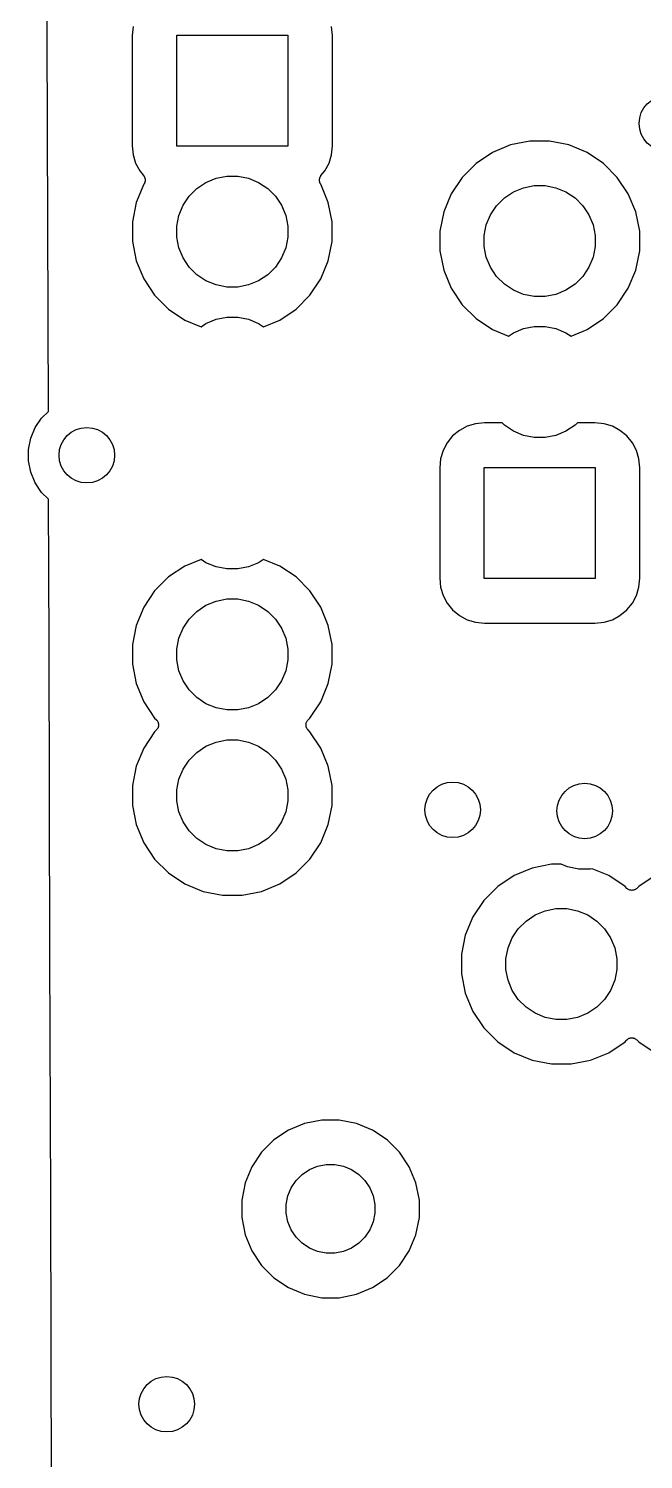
# Model space of a CAD drawing. Extents: x 3.33 to 7.3, y -2.56 to 0.24.
# Drawn here: x 3.331 to 3.767, y -1.517 to -0.502 of the extents above; entities that cross this region are included whole.
import ezdxf

# ---------------------------------------------------------------- set-up
doc = ezdxf.new("R2010")
doc.units = 0
doc.header["$MEASUREMENT"] = 0
doc.layers.add('BLACK', color=7, linetype='CONTINUOUS')

msp = doc.modelspace()

# ---------------------------------------------------------------- linework, layer by layer
at = {"layer": 'BLACK', "linetype": 'CONTINUOUS'}
for p, q in [((3.3443, -0.5063), (3.344, -0.4184)), ((3.3451, -0.7732), (3.3443, -0.5063)), ((3.4052, -0.5001), (3.4045, -0.5065)), ((3.4045, -0.5065), (3.4045, -0.5848)), ((3.4362, -0.585), (3.4362, -0.5063)), ((3.4362, -0.5063), (3.515, -0.5063)), ((3.515, -0.5063), (3.515, -0.585)), ((3.5466, -0.5065), (3.546, -0.5001)), ((3.5466, -0.5848), (3.5466, -0.5065)), ((3.4045, -0.5848), (3.4052, -0.5912)), ((3.515, -0.585), (3.4362, -0.585)), ((3.546, -0.5912), (3.5466, -0.5848)), ((3.673, -0.5842), (3.6601, -0.5896)), ((3.6867, -0.5815), (3.673, -0.5842)), ((3.7007, -0.5815), (3.6867, -0.5815)), ((3.7144, -0.5842), (3.7007, -0.5815)), ((3.7273, -0.5896), (3.7144, -0.5842)), ((3.4052, -0.5912), (3.407, -0.5972)), ((3.407, -0.5972), (3.4099, -0.6026)), ((3.5413, -0.6026), (3.5442, -0.5972)), ((3.5442, -0.5972), (3.546, -0.5912)), ((3.6485, -0.5973), (3.6387, -0.6072)), ((3.6601, -0.5896), (3.6485, -0.5973)), ((3.7389, -0.5973), (3.7273, -0.5896)), ((3.7487, -0.6072), (3.7389, -0.5973)), ((3.4099, -0.6026), (3.4126, -0.6059)), ((3.4126, -0.6059), (3.4127, -0.606)), ((3.4127, -0.606), (3.4128, -0.6062)), ((3.4128, -0.6062), (3.4129, -0.6064)), ((3.4129, -0.6064), (3.4131, -0.6066)), ((3.4131, -0.6066), (3.4132, -0.6068)), ((3.4132, -0.6068), (3.4133, -0.607)), ((3.4133, -0.607), (3.4134, -0.6072)), ((3.4134, -0.6072), (3.4135, -0.6075)), ((3.4135, -0.6075), (3.4136, -0.6077)), ((3.4136, -0.6077), (3.4136, -0.6079)), ((3.4136, -0.6079), (3.4137, -0.6082)), ((3.4137, -0.6082), (3.4137, -0.6084)), ((3.4137, -0.6084), (3.4137, -0.6087)), ((3.4137, -0.6087), (3.4137, -0.6089)), ((3.4137, -0.6089), (3.4138, -0.6091)), ((3.4569, -0.6108), (3.4641, -0.6078)), ((3.4641, -0.6078), (3.4717, -0.6063)), ((3.4717, -0.6063), (3.4795, -0.6063)), ((3.4795, -0.6063), (3.4871, -0.6078)), ((3.4871, -0.6078), (3.4942, -0.6108)), ((3.5374, -0.6086), (3.5375, -0.6084)), ((3.5374, -0.6088), (3.5374, -0.6086)), ((3.5374, -0.6091), (3.5374, -0.6088)), ((3.5375, -0.6081), (3.5376, -0.6079)), ((3.5375, -0.6084), (3.5375, -0.6081)), ((3.5376, -0.6077), (3.5377, -0.6074)), ((3.5376, -0.6079), (3.5376, -0.6077)), ((3.5377, -0.6074), (3.5378, -0.6072)), ((3.5378, -0.6072), (3.5379, -0.607)), ((3.5379, -0.607), (3.538, -0.6068)), ((3.538, -0.6068), (3.5381, -0.6065)), ((3.5381, -0.6065), (3.5383, -0.6063)), ((3.5383, -0.6063), (3.5384, -0.6061)), ((3.5384, -0.6061), (3.5385, -0.6059)), ((3.5385, -0.6059), (3.5413, -0.6026)), ((3.6387, -0.6072), (3.6309, -0.6188)), ((3.7565, -0.6188), (3.7487, -0.6072)), ((3.4128, -0.6121), (3.4074, -0.625)), ((3.4129, -0.6119), (3.4128, -0.6121)), ((3.413, -0.6117), (3.4129, -0.6119)), ((3.4132, -0.6115), (3.413, -0.6117)), ((3.4133, -0.6113), (3.4132, -0.6115)), ((3.4134, -0.611), (3.4133, -0.6113)), ((3.4135, -0.6108), (3.4134, -0.611)), ((3.4136, -0.6104), (3.4135, -0.6106)), ((3.4135, -0.6106), (3.4135, -0.6108)), ((3.4137, -0.6101), (3.4136, -0.6104)), ((3.4138, -0.6091), (3.4137, -0.6094)), ((3.4137, -0.6094), (3.4137, -0.6097)), ((3.4137, -0.6097), (3.4137, -0.6099)), ((3.4137, -0.6099), (3.4137, -0.6101)), ((3.445, -0.6206), (3.4505, -0.6151)), ((3.4505, -0.6151), (3.4569, -0.6108)), ((3.4942, -0.6108), (3.5007, -0.6151)), ((3.5007, -0.6151), (3.5062, -0.6206)), ((3.5374, -0.6093), (3.5374, -0.6091)), ((3.5374, -0.6096), (3.5374, -0.6093)), ((3.5375, -0.6098), (3.5374, -0.6096)), ((3.5375, -0.61), (3.5375, -0.6098)), ((3.5376, -0.6103), (3.5375, -0.61)), ((3.5376, -0.6106), (3.5376, -0.6103)), ((3.5377, -0.6108), (3.5376, -0.6106)), ((3.5378, -0.611), (3.5377, -0.6108)), ((3.5379, -0.6112), (3.5378, -0.611)), ((3.538, -0.6115), (3.5379, -0.6112)), ((3.5381, -0.6116), (3.538, -0.6115)), ((3.5382, -0.6118), (3.5381, -0.6116)), ((3.5383, -0.6119), (3.5382, -0.6118)), ((3.5384, -0.6121), (3.5383, -0.6119)), ((3.5437, -0.625), (3.5384, -0.6121)), ((3.6309, -0.6188), (3.6256, -0.6317)), ((3.6686, -0.6218), (3.6751, -0.6175)), ((3.6751, -0.6175), (3.6822, -0.6145)), ((3.6822, -0.6145), (3.6898, -0.613)), ((3.6898, -0.613), (3.6976, -0.613)), ((3.6976, -0.613), (3.7052, -0.6145)), ((3.7052, -0.6145), (3.7123, -0.6175)), ((3.7123, -0.6175), (3.7188, -0.6218)), ((3.7618, -0.6317), (3.7565, -0.6188)), ((3.4074, -0.625), (3.4047, -0.6387)), ((3.4377, -0.6342), (3.4407, -0.627)), ((3.4407, -0.627), (3.445, -0.6206)), ((3.5062, -0.6206), (3.5105, -0.627)), ((3.5105, -0.627), (3.5135, -0.6342)), ((3.5465, -0.6387), (3.5437, -0.625)), ((3.6588, -0.6337), (3.6631, -0.6273)), ((3.6631, -0.6273), (3.6686, -0.6218)), ((3.7188, -0.6218), (3.7243, -0.6273)), ((3.7243, -0.6273), (3.7286, -0.6337)), ((3.4047, -0.6387), (3.4047, -0.6526)), ((3.4362, -0.6418), (3.4377, -0.6342)), ((3.5135, -0.6342), (3.515, -0.6418)), ((3.5465, -0.6526), (3.5465, -0.6387)), ((3.6256, -0.6317), (3.6228, -0.6454)), ((3.6558, -0.6409), (3.6588, -0.6337)), ((3.7286, -0.6337), (3.7316, -0.6409)), ((3.7646, -0.6454), (3.7618, -0.6317)), ((3.4362, -0.6495), (3.4362, -0.6418)), ((3.4377, -0.6572), (3.4362, -0.6495)), ((3.515, -0.6495), (3.5135, -0.6572)), ((3.515, -0.6418), (3.515, -0.6495)), ((3.6228, -0.6454), (3.6228, -0.6593)), ((3.6543, -0.6485), (3.6558, -0.6409)), ((3.6543, -0.6562), (3.6543, -0.6485)), ((3.7316, -0.6409), (3.7331, -0.6485)), ((3.7331, -0.6485), (3.7331, -0.6562)), ((3.7646, -0.6593), (3.7646, -0.6454)), ((3.4047, -0.6526), (3.4074, -0.6663)), ((3.4407, -0.6643), (3.4377, -0.6572)), ((3.5135, -0.6572), (3.5105, -0.6643)), ((3.5437, -0.6663), (3.5465, -0.6526)), ((3.6228, -0.6593), (3.6256, -0.673)), ((3.6558, -0.6638), (3.6543, -0.6562)), ((3.7331, -0.6562), (3.7316, -0.6638)), ((3.7618, -0.673), (3.7646, -0.6593)), ((3.4074, -0.6663), (3.4128, -0.6792)), ((3.445, -0.6708), (3.4407, -0.6643)), ((3.5105, -0.6643), (3.5062, -0.6708)), ((3.5384, -0.6792), (3.5437, -0.6663)), ((3.6588, -0.671), (3.6558, -0.6638)), ((3.7316, -0.6638), (3.7286, -0.671)), ((3.4128, -0.6792), (3.4205, -0.6908)), ((3.4505, -0.6763), (3.445, -0.6708)), ((3.4569, -0.6806), (3.4505, -0.6763)), ((3.5007, -0.6763), (3.4942, -0.6806)), ((3.5062, -0.6708), (3.5007, -0.6763)), ((3.5306, -0.6908), (3.5384, -0.6792)), ((3.6256, -0.673), (3.6309, -0.6859)), ((3.6631, -0.6775), (3.6588, -0.671)), ((3.6686, -0.6829), (3.6631, -0.6775)), ((3.7243, -0.6775), (3.7188, -0.6829)), ((3.7286, -0.671), (3.7243, -0.6775)), ((3.7565, -0.6859), (3.7618, -0.673)), ((3.4641, -0.6835), (3.4569, -0.6806)), ((3.4717, -0.685), (3.4641, -0.6835)), ((3.4795, -0.685), (3.4717, -0.685)), ((3.4871, -0.6835), (3.4795, -0.685)), ((3.4942, -0.6806), (3.4871, -0.6835)), ((3.6309, -0.6859), (3.6387, -0.6975)), ((3.6751, -0.6873), (3.6686, -0.6829)), ((3.6822, -0.6902), (3.6751, -0.6873)), ((3.6898, -0.6917), (3.6822, -0.6902)), ((3.7052, -0.6902), (3.6976, -0.6917)), ((3.7123, -0.6873), (3.7052, -0.6902)), ((3.7188, -0.6829), (3.7123, -0.6873)), ((3.7487, -0.6975), (3.7565, -0.6859)), ((3.4205, -0.6908), (3.4304, -0.7007)), ((3.5208, -0.7007), (3.5306, -0.6908)), ((3.6387, -0.6975), (3.6485, -0.7074)), ((3.6976, -0.6917), (3.6898, -0.6917)), ((3.7389, -0.7074), (3.7487, -0.6975)), ((3.4304, -0.7007), (3.442, -0.7085)), ((3.442, -0.7085), (3.4534, -0.7132)), ((3.4569, -0.7108), (3.4641, -0.7078)), ((3.4641, -0.7078), (3.4717, -0.7063)), ((3.4717, -0.7063), (3.4795, -0.7063)), ((3.4795, -0.7063), (3.4871, -0.7078)), ((3.4871, -0.7078), (3.4942, -0.7108)), ((3.4978, -0.7132), (3.5092, -0.7085)), ((3.5092, -0.7085), (3.5208, -0.7007)), ((3.6485, -0.7074), (3.6601, -0.7152)), ((3.7273, -0.7152), (3.7389, -0.7074)), ((3.4534, -0.7132), (3.4569, -0.7108)), ((3.4942, -0.7108), (3.4978, -0.7132)), ((3.6601, -0.7152), (3.6715, -0.7199)), ((3.6715, -0.7199), (3.6751, -0.7175)), ((3.6751, -0.7175), (3.6822, -0.7145)), ((3.6822, -0.7145), (3.6898, -0.713)), ((3.6898, -0.713), (3.6976, -0.713)), ((3.6976, -0.713), (3.7052, -0.7145)), ((3.7052, -0.7145), (3.7123, -0.7175)), ((3.7123, -0.7175), (3.7159, -0.7199)), ((3.7159, -0.7199), (3.7273, -0.7152)), ((3.3358, -0.7847), (3.3403, -0.778)), ((3.3403, -0.778), (3.3451, -0.7732)), ((3.6546, -0.7813), (3.6482, -0.782)), ((3.667, -0.7813), (3.6546, -0.7813)), ((3.6686, -0.7829), (3.667, -0.7813)), ((3.7204, -0.7813), (3.7188, -0.7829)), ((3.7328, -0.7813), (3.7204, -0.7813)), ((3.7393, -0.782), (3.7328, -0.7813)), ((3.3327, -0.7923), (3.3358, -0.7847)), ((3.6319, -0.7906), (3.628, -0.7954)), ((3.6368, -0.7867), (3.6319, -0.7906)), ((3.6422, -0.7838), (3.6368, -0.7867)), ((3.6482, -0.782), (3.6422, -0.7838)), ((3.6751, -0.7873), (3.6686, -0.7829)), ((3.6822, -0.7902), (3.6751, -0.7873)), ((3.6898, -0.7917), (3.6822, -0.7902)), ((3.6976, -0.7917), (3.6898, -0.7917)), ((3.7052, -0.7902), (3.6976, -0.7917)), ((3.7123, -0.7873), (3.7052, -0.7902)), ((3.7188, -0.7829), (3.7123, -0.7873)), ((3.7452, -0.7838), (3.7393, -0.782)), ((3.7506, -0.7867), (3.7452, -0.7838)), ((3.7555, -0.7906), (3.7506, -0.7867)), ((3.7594, -0.7954), (3.7555, -0.7906)), ((3.3311, -0.8003), (3.3327, -0.7923)), ((3.3311, -0.8084), (3.3311, -0.8003)), ((3.6251, -0.8009), (3.6233, -0.8068)), ((3.628, -0.7954), (3.6251, -0.8009)), ((3.7623, -0.8009), (3.7594, -0.7954)), ((3.7641, -0.8068), (3.7623, -0.8009)), ((3.3327, -0.8164), (3.3311, -0.8084)), ((3.6233, -0.8068), (3.6227, -0.8132)), ((3.7647, -0.8132), (3.7641, -0.8068)), ((3.3358, -0.8239), (3.3327, -0.8164)), ((3.6227, -0.8132), (3.6227, -0.8915)), ((3.6543, -0.8917), (3.6543, -0.813)), ((3.6543, -0.813), (3.7331, -0.813)), ((3.7331, -0.813), (3.7331, -0.8917)), ((3.7647, -0.8915), (3.7647, -0.8132)), ((3.3403, -0.8307), (3.3358, -0.8239)), ((3.3453, -0.8356), (3.3403, -0.8307)), ((3.3456, -0.9382), (3.3453, -0.8356)), ((3.442, -0.8829), (3.4304, -0.8906)), ((3.4534, -0.8782), (3.442, -0.8829)), ((3.4569, -0.8806), (3.4534, -0.8782)), ((3.4641, -0.8835), (3.4569, -0.8806)), ((3.4942, -0.8806), (3.4871, -0.8835)), ((3.4978, -0.8782), (3.4942, -0.8806)), ((3.5092, -0.8829), (3.4978, -0.8782)), ((3.5208, -0.8906), (3.5092, -0.8829)), ((3.4304, -0.8906), (3.4205, -0.9005)), ((3.4717, -0.885), (3.4641, -0.8835)), ((3.4795, -0.885), (3.4717, -0.885)), ((3.4871, -0.8835), (3.4795, -0.885)), ((3.5306, -0.9005), (3.5208, -0.8906)), ((3.6227, -0.8915), (3.6233, -0.8979)), ((3.7331, -0.8917), (3.6543, -0.8917)), ((3.7641, -0.8979), (3.7647, -0.8915)), ((3.4205, -0.9005), (3.4128, -0.9121)), ((3.5384, -0.9121), (3.5306, -0.9005)), ((3.6233, -0.8979), (3.6251, -0.9038)), ((3.7623, -0.9038), (3.7641, -0.8979)), ((3.4128, -0.9121), (3.4074, -0.925)), ((3.4505, -0.9151), (3.4569, -0.9108)), ((3.4569, -0.9108), (3.4641, -0.9078)), ((3.4641, -0.9078), (3.4717, -0.9063)), ((3.4717, -0.9063), (3.4795, -0.9063)), ((3.4795, -0.9063), (3.4871, -0.9078)), ((3.4871, -0.9078), (3.4942, -0.9108)), ((3.4942, -0.9108), (3.5007, -0.9151)), ((3.5437, -0.925), (3.5384, -0.9121)), ((3.6251, -0.9038), (3.628, -0.9093)), ((3.628, -0.9093), (3.6319, -0.9141)), ((3.7555, -0.9141), (3.7594, -0.9093)), ((3.7594, -0.9093), (3.7623, -0.9038)), ((3.4407, -0.927), (3.445, -0.9206)), ((3.445, -0.9206), (3.4505, -0.9151)), ((3.5007, -0.9151), (3.5062, -0.9206)), ((3.5062, -0.9206), (3.5105, -0.927)), ((3.6319, -0.9141), (3.6368, -0.918)), ((3.6368, -0.918), (3.6422, -0.921)), ((3.6422, -0.921), (3.6482, -0.9228)), ((3.6482, -0.9228), (3.6546, -0.9234)), ((3.6546, -0.9234), (3.7328, -0.9234)), ((3.7328, -0.9234), (3.7393, -0.9228)), ((3.7393, -0.9228), (3.7452, -0.921)), ((3.7452, -0.921), (3.7506, -0.918)), ((3.7506, -0.918), (3.7555, -0.9141)), ((3.4074, -0.925), (3.4047, -0.9387)), ((3.4377, -0.9342), (3.4407, -0.927)), ((3.5105, -0.927), (3.5135, -0.9342)), ((3.5465, -0.9387), (3.5437, -0.925)), ((3.3462, -1.1579), (3.3456, -0.9382)), ((3.4047, -0.9387), (3.4047, -0.9526)), ((3.4362, -0.9418), (3.4377, -0.9342)), ((3.4362, -0.9495), (3.4362, -0.9418)), ((3.5135, -0.9342), (3.515, -0.9418)), ((3.515, -0.9418), (3.515, -0.9495)), ((3.5465, -0.9526), (3.5465, -0.9387)), ((3.4047, -0.9526), (3.4074, -0.9663)), ((3.4377, -0.9572), (3.4362, -0.9495)), ((3.515, -0.9495), (3.5135, -0.9572)), ((3.5437, -0.9663), (3.5465, -0.9526)), ((3.4407, -0.9643), (3.4377, -0.9572)), ((3.445, -0.9708), (3.4407, -0.9643)), ((3.5105, -0.9643), (3.5062, -0.9708)), ((3.5135, -0.9572), (3.5105, -0.9643)), ((3.4074, -0.9663), (3.4128, -0.9792)), ((3.4505, -0.9762), (3.445, -0.9708)), ((3.5062, -0.9708), (3.5007, -0.9762)), ((3.5384, -0.9792), (3.5437, -0.9663)), ((3.4128, -0.9792), (3.4205, -0.9908)), ((3.4569, -0.9806), (3.4505, -0.9762)), ((3.4641, -0.9835), (3.4569, -0.9806)), ((3.4717, -0.985), (3.4641, -0.9835)), ((3.4871, -0.9835), (3.4795, -0.985)), ((3.4942, -0.9806), (3.4871, -0.9835)), ((3.5007, -0.9762), (3.4942, -0.9806)), ((3.5306, -0.9908), (3.5384, -0.9792)), ((3.4205, -0.9908), (3.4218, -0.9921)), ((3.4218, -0.9921), (3.4219, -0.9922)), ((3.4219, -0.9922), (3.4219, -0.9922)), ((3.4219, -0.9922), (3.4219, -0.9922)), ((3.4219, -0.9922), (3.4219, -0.9922)), ((3.4219, -0.9922), (3.4222, -0.9926)), ((3.4222, -0.9926), (3.4225, -0.9929)), ((3.4225, -0.9929), (3.4225, -0.9929)), ((3.4225, -0.9929), (3.4225, -0.9929)), ((3.4225, -0.9929), (3.4227, -0.9934)), ((3.4227, -0.9934), (3.4229, -0.9938)), ((3.4229, -0.9938), (3.4229, -0.9938)), ((3.4229, -0.9938), (3.4229, -0.9938)), ((3.4229, -0.9938), (3.4231, -0.9943)), ((3.4231, -0.9943), (3.4232, -0.9947)), ((3.4232, -0.9947), (3.4232, -0.9947)), ((3.4232, -0.9947), (3.4232, -0.9948)), ((3.4232, -0.9948), (3.4233, -0.9952)), ((3.4795, -0.985), (3.4717, -0.985)), ((3.5279, -0.9951), (3.528, -0.9947)), ((3.528, -0.9946), (3.5281, -0.9942)), ((3.528, -0.9947), (3.528, -0.9946)), ((3.528, -0.9947), (3.528, -0.9947)), ((3.5281, -0.9942), (3.5283, -0.9937)), ((3.5283, -0.9937), (3.5285, -0.9933)), ((3.5283, -0.9937), (3.5283, -0.9937)), ((3.5283, -0.9937), (3.5283, -0.9937)), ((3.5285, -0.9933), (3.5287, -0.9929)), ((3.5287, -0.9929), (3.5287, -0.9929)), ((3.5287, -0.9929), (3.5288, -0.9929)), ((3.5288, -0.9929), (3.529, -0.9925)), ((3.529, -0.9925), (3.5293, -0.9921)), ((3.5293, -0.9921), (3.5306, -0.9908)), ((3.4205, -1.0005), (3.4128, -1.0121)), ((3.4218, -0.9992), (3.4205, -1.0005)), ((3.4221, -0.9988), (3.4218, -0.9992)), ((3.4224, -0.9985), (3.4221, -0.9988)), ((3.4227, -0.998), (3.4224, -0.9985)), ((3.4224, -0.9985), (3.4224, -0.9985)), ((3.4224, -0.9985), (3.4224, -0.9985)), ((3.4229, -0.9976), (3.4227, -0.998)), ((3.423, -0.9971), (3.4229, -0.9976)), ((3.4229, -0.9976), (3.4229, -0.9976)), ((3.4229, -0.9976), (3.4229, -0.9976)), ((3.4232, -0.9967), (3.423, -0.9971)), ((3.4233, -0.9957), (3.4232, -0.9962)), ((3.4232, -0.9962), (3.4232, -0.9967)), ((3.4232, -0.9967), (3.4232, -0.9967)), ((3.4232, -0.9967), (3.4232, -0.9967)), ((3.4233, -0.9952), (3.4233, -0.9957)), ((3.4233, -0.9957), (3.4233, -0.9957)), ((3.4233, -0.9957), (3.4233, -0.9957)), ((3.5279, -0.9956), (3.5279, -0.9951)), ((3.5279, -0.9957), (3.5279, -0.9956)), ((3.5279, -0.9956), (3.5279, -0.9956)), ((3.5279, -0.9961), (3.5279, -0.9957)), ((3.528, -0.9966), (3.5279, -0.9961)), ((3.5281, -0.9971), (3.528, -0.9966)), ((3.528, -0.9966), (3.528, -0.9966)), ((3.528, -0.9966), (3.528, -0.9966)), ((3.5282, -0.9975), (3.5281, -0.9971)), ((3.5282, -0.9976), (3.5282, -0.9975)), ((3.5282, -0.9975), (3.5282, -0.9975)), ((3.5285, -0.998), (3.5282, -0.9976)), ((3.5287, -0.9984), (3.5285, -0.998)), ((3.529, -0.9988), (3.5287, -0.9984)), ((3.5287, -0.9984), (3.5287, -0.9984)), ((3.5287, -0.9984), (3.5287, -0.9984)), ((3.5293, -0.9992), (3.529, -0.9988)), ((3.5306, -1.0005), (3.5293, -0.9992)), ((3.5293, -0.9992), (3.5293, -0.9992)), ((3.5293, -0.9992), (3.5293, -0.9992)), ((3.5293, -0.9992), (3.5293, -0.9992)), ((3.5293, -0.9992), (3.5293, -0.9992)), ((3.5384, -1.0121), (3.5306, -1.0005)), ((3.4128, -1.0121), (3.4074, -1.025)), ((3.445, -1.0206), (3.4505, -1.0151)), ((3.4505, -1.0151), (3.4569, -1.0108)), ((3.4569, -1.0108), (3.4641, -1.0078)), ((3.4641, -1.0078), (3.4717, -1.0063)), ((3.4717, -1.0063), (3.4795, -1.0063)), ((3.4795, -1.0063), (3.4871, -1.0078)), ((3.4871, -1.0078), (3.4942, -1.0108)), ((3.4942, -1.0108), (3.5007, -1.0151)), ((3.5007, -1.0151), (3.5062, -1.0206)), ((3.5437, -1.025), (3.5384, -1.0121)), ((3.4074, -1.025), (3.4047, -1.0387)), ((3.4407, -1.027), (3.445, -1.0206)), ((3.5062, -1.0206), (3.5105, -1.027)), ((3.5465, -1.0387), (3.5437, -1.025)), ((3.4362, -1.0418), (3.4377, -1.0342)), ((3.4377, -1.0342), (3.4407, -1.027)), ((3.5105, -1.027), (3.5135, -1.0342)), ((3.5135, -1.0342), (3.515, -1.0418)), ((3.4047, -1.0387), (3.4047, -1.0527)), ((3.4362, -1.0495), (3.4362, -1.0418)), ((3.515, -1.0418), (3.515, -1.0495)), ((3.5465, -1.0527), (3.5465, -1.0387)), ((3.4047, -1.0527), (3.4074, -1.0663)), ((3.4377, -1.0572), (3.4362, -1.0495)), ((3.515, -1.0495), (3.5135, -1.0572)), ((3.5437, -1.0663), (3.5465, -1.0527)), ((3.4407, -1.0643), (3.4377, -1.0572)), ((3.445, -1.0708), (3.4407, -1.0643)), ((3.5105, -1.0643), (3.5062, -1.0708)), ((3.5135, -1.0572), (3.5105, -1.0643)), ((3.4074, -1.0663), (3.4128, -1.0792)), ((3.4505, -1.0762), (3.445, -1.0708)), ((3.5062, -1.0708), (3.5007, -1.0762)), ((3.5384, -1.0792), (3.5437, -1.0663)), ((3.4128, -1.0792), (3.4205, -1.0908)), ((3.4569, -1.0806), (3.4505, -1.0762)), ((3.4641, -1.0835), (3.4569, -1.0806)), ((3.4717, -1.085), (3.4641, -1.0835)), ((3.4795, -1.085), (3.4717, -1.085)), ((3.4871, -1.0835), (3.4795, -1.085)), ((3.4942, -1.0806), (3.4871, -1.0835)), ((3.5007, -1.0762), (3.4942, -1.0806)), ((3.5306, -1.0908), (3.5384, -1.0792)), ((3.4205, -1.0908), (3.4304, -1.1007)), ((3.5208, -1.1007), (3.5306, -1.0908)), ((3.7021, -1.0945), (3.6884, -1.0972)), ((3.7088, -1.0945), (3.7021, -1.0945)), ((3.7135, -1.0964), (3.7088, -1.0945)), ((3.4304, -1.1007), (3.442, -1.1085)), ((3.5092, -1.1085), (3.5208, -1.1007)), ((3.6755, -1.1025), (3.6639, -1.1103)), ((3.6884, -1.0972), (3.6755, -1.1025)), ((3.7215, -1.098), (3.7135, -1.0964)), ((3.7297, -1.098), (3.7215, -1.098)), ((3.731, -1.0978), (3.7297, -1.098)), ((3.7426, -1.1025), (3.731, -1.0978)), ((3.7542, -1.1103), (3.7426, -1.1025)), ((3.7755, -1.1025), (3.7639, -1.1103)), ((3.442, -1.1085), (3.4549, -1.1138)), ((3.4549, -1.1138), (3.4686, -1.1165)), ((3.4686, -1.1165), (3.4826, -1.1165)), ((3.4826, -1.1165), (3.4963, -1.1138)), ((3.4963, -1.1138), (3.5092, -1.1085)), ((3.6639, -1.1103), (3.654, -1.1202)), ((3.7555, -1.1116), (3.7542, -1.1103)), ((3.7559, -1.1119), (3.7555, -1.1116)), ((3.7562, -1.1122), (3.7559, -1.1119)), ((3.7563, -1.1122), (3.7562, -1.1122)), ((3.7567, -1.1124), (3.7563, -1.1122)), ((3.7563, -1.1122), (3.7563, -1.1122)), ((3.7571, -1.1127), (3.7567, -1.1124)), ((3.7576, -1.1128), (3.7571, -1.1127)), ((3.7571, -1.1127), (3.7571, -1.1127)), ((3.7571, -1.1127), (3.7571, -1.1127)), ((3.758, -1.113), (3.7576, -1.1128)), ((3.7581, -1.113), (3.758, -1.113)), ((3.758, -1.113), (3.758, -1.113)), ((3.7585, -1.113), (3.7581, -1.113)), ((3.759, -1.1131), (3.7585, -1.113)), ((3.7595, -1.113), (3.759, -1.1131)), ((3.759, -1.1131), (3.759, -1.1131)), ((3.759, -1.1131), (3.759, -1.1131)), ((3.76, -1.113), (3.7595, -1.113)), ((3.7605, -1.1128), (3.76, -1.113)), ((3.76, -1.113), (3.76, -1.113)), ((3.76, -1.113), (3.76, -1.113)), ((3.7609, -1.1127), (3.7605, -1.1128)), ((3.7614, -1.1125), (3.7609, -1.1127)), ((3.7609, -1.1127), (3.7609, -1.1127)), ((3.7609, -1.1127), (3.7609, -1.1127)), ((3.7618, -1.1123), (3.7614, -1.1125)), ((3.7622, -1.1119), (3.7618, -1.1122)), ((3.7618, -1.1122), (3.7618, -1.1122)), ((3.7618, -1.1122), (3.7618, -1.1123)), ((3.7625, -1.1117), (3.7622, -1.1119)), ((3.7626, -1.1116), (3.7625, -1.1117)), ((3.7639, -1.1103), (3.7626, -1.1116)), ((3.7626, -1.1116), (3.7626, -1.1116)), ((3.7626, -1.1116), (3.7626, -1.1116)), ((3.7626, -1.1116), (3.7626, -1.1116)), ((3.654, -1.1202), (3.6463, -1.1318)), ((3.6976, -1.1275), (3.7052, -1.126)), ((3.7052, -1.126), (3.7129, -1.126)), ((3.7129, -1.126), (3.7205, -1.1275)), ((3.6463, -1.1318), (3.6409, -1.1447)), ((3.6785, -1.1403), (3.684, -1.1348)), ((3.684, -1.1348), (3.6904, -1.1305)), ((3.6904, -1.1305), (3.6976, -1.1275)), ((3.7205, -1.1275), (3.7277, -1.1305)), ((3.7277, -1.1305), (3.7342, -1.1348)), ((3.7342, -1.1348), (3.7396, -1.1403)), ((3.6409, -1.1447), (3.6382, -1.1584)), ((3.6712, -1.1539), (3.6742, -1.1467)), ((3.6742, -1.1467), (3.6785, -1.1403)), ((3.7396, -1.1403), (3.7439, -1.1467)), ((3.7439, -1.1467), (3.7469, -1.1539)), ((3.6697, -1.1615), (3.6712, -1.1539)), ((3.7469, -1.1539), (3.7484, -1.1615)), ((3.3468, -1.3323), (3.3462, -1.1579)), ((3.6382, -1.1584), (3.6382, -1.1723)), ((3.6697, -1.1692), (3.6697, -1.1615)), ((3.7484, -1.1615), (3.7484, -1.1692)), ((3.6382, -1.1723), (3.6409, -1.186)), ((3.6712, -1.1768), (3.6697, -1.1692)), ((3.6742, -1.184), (3.6712, -1.1768)), ((3.7469, -1.1768), (3.7439, -1.184)), ((3.7484, -1.1692), (3.7469, -1.1768)), ((3.6409, -1.186), (3.6463, -1.1989)), ((3.6785, -1.1905), (3.6742, -1.184)), ((3.7439, -1.184), (3.7396, -1.1905)), ((3.684, -1.1959), (3.6785, -1.1905)), ((3.6904, -1.2002), (3.684, -1.1959)), ((3.7342, -1.1959), (3.7277, -1.2002)), ((3.7396, -1.1905), (3.7342, -1.1959)), ((3.6463, -1.1989), (3.654, -1.2105)), ((3.6976, -1.2032), (3.6904, -1.2002)), ((3.7052, -1.2047), (3.6976, -1.2032)), ((3.7129, -1.2047), (3.7052, -1.2047)), ((3.7205, -1.2032), (3.7129, -1.2047)), ((3.7277, -1.2002), (3.7205, -1.2032)), ((3.654, -1.2105), (3.6639, -1.2204)), ((3.7567, -1.2182), (3.7572, -1.218)), ((3.7572, -1.218), (3.7576, -1.2179)), ((3.7572, -1.218), (3.7572, -1.218)), ((3.7572, -1.218), (3.7572, -1.218)), ((3.7576, -1.2179), (3.7581, -1.2177)), ((3.7581, -1.2177), (3.7581, -1.2177)), ((3.7581, -1.2177), (3.7581, -1.2177)), ((3.7581, -1.2177), (3.7586, -1.2177)), ((3.7586, -1.2177), (3.7591, -1.2176)), ((3.7591, -1.2176), (3.7591, -1.2176)), ((3.7591, -1.2176), (3.7591, -1.2176)), ((3.7591, -1.2176), (3.7596, -1.2177)), ((3.7596, -1.2177), (3.76, -1.2177)), ((3.76, -1.2177), (3.7601, -1.2178)), ((3.7601, -1.2178), (3.7601, -1.2178)), ((3.7601, -1.2178), (3.7605, -1.2179)), ((3.7605, -1.2179), (3.761, -1.218)), ((3.761, -1.218), (3.761, -1.218)), ((3.761, -1.218), (3.761, -1.218)), ((3.761, -1.218), (3.7614, -1.2183)), ((3.6639, -1.2204), (3.6755, -1.2282)), ((3.6755, -1.2282), (3.6884, -1.2335)), ((3.7297, -1.2335), (3.7426, -1.2282)), ((3.7426, -1.2282), (3.7542, -1.2204)), ((3.7542, -1.2204), (3.7555, -1.2191)), ((3.7555, -1.2191), (3.7555, -1.2191)), ((3.7555, -1.2191), (3.7555, -1.2191)), ((3.7555, -1.2191), (3.7555, -1.2191)), ((3.7555, -1.2191), (3.7556, -1.2191)), ((3.7556, -1.2191), (3.7559, -1.2188)), ((3.7559, -1.2188), (3.7563, -1.2185)), ((3.7563, -1.2185), (3.7567, -1.2182)), ((3.7563, -1.2185), (3.7563, -1.2185)), ((3.7563, -1.2185), (3.7563, -1.2185)), ((3.7614, -1.2183), (3.7618, -1.2185)), ((3.7618, -1.2185), (3.7618, -1.2185)), ((3.7618, -1.2185), (3.7619, -1.2185)), ((3.7619, -1.2185), (3.7622, -1.2188)), ((3.7622, -1.2188), (3.7626, -1.2191)), ((3.7626, -1.2191), (3.7639, -1.2204)), ((3.7639, -1.2204), (3.7755, -1.2282)), ((3.6884, -1.2335), (3.7021, -1.2362)), ((3.7021, -1.2362), (3.716, -1.2362)), ((3.716, -1.2362), (3.7297, -1.2335)), ((3.5269, -1.2784), (3.5154, -1.2832)), ((3.5391, -1.276), (3.5269, -1.2784)), ((3.5515, -1.276), (3.5391, -1.276)), ((3.5636, -1.2784), (3.5515, -1.276)), ((3.5751, -1.2832), (3.5636, -1.2784)), ((3.5154, -1.2832), (3.5051, -1.29)), ((3.5854, -1.29), (3.5751, -1.2832)), ((3.4964, -1.2988), (3.4895, -1.3091)), ((3.5051, -1.29), (3.4964, -1.2988)), ((3.5942, -1.2988), (3.5854, -1.29)), ((3.6011, -1.3091), (3.5942, -1.2988)), ((3.4895, -1.3091), (3.4847, -1.3206)), ((3.5304, -1.3111), (3.5361, -1.3087)), ((3.5361, -1.3087), (3.5422, -1.3075)), ((3.5422, -1.3075), (3.5484, -1.3075)), ((3.5484, -1.3075), (3.5545, -1.3087)), ((3.5545, -1.3087), (3.5602, -1.3111)), ((3.6059, -1.3206), (3.6011, -1.3091)), ((3.5174, -1.3241), (3.5208, -1.3189)), ((3.5208, -1.3189), (3.5252, -1.3145)), ((3.5252, -1.3145), (3.5304, -1.3111)), ((3.5602, -1.3111), (3.5654, -1.3145)), ((3.5654, -1.3145), (3.5697, -1.3189)), ((3.5697, -1.3189), (3.5732, -1.3241)), ((3.4847, -1.3206), (3.4823, -1.3328)), ((3.515, -1.3298), (3.5174, -1.3241)), ((3.5732, -1.3241), (3.5756, -1.3298)), ((3.6083, -1.3328), (3.6059, -1.3206)), ((3.3477, -1.6459), (3.3468, -1.3323)), ((3.3468, -1.3323), (3.3468, -1.3323)), ((3.4823, -1.3328), (3.4823, -1.3452)), ((3.5138, -1.3359), (3.515, -1.3298)), ((3.5138, -1.3421), (3.5138, -1.3359)), ((3.5756, -1.3298), (3.5768, -1.3359)), ((3.5768, -1.3359), (3.5768, -1.3421)), ((3.6083, -1.3452), (3.6083, -1.3328)), ((3.4823, -1.3452), (3.4847, -1.3574)), ((3.515, -1.3482), (3.5138, -1.3421)), ((3.5174, -1.3539), (3.515, -1.3482)), ((3.5756, -1.3482), (3.5732, -1.3539)), ((3.5768, -1.3421), (3.5756, -1.3482)), ((3.6059, -1.3574), (3.6083, -1.3452)), ((3.4847, -1.3574), (3.4895, -1.3688)), ((3.5208, -1.3591), (3.5174, -1.3539)), ((3.5252, -1.3634), (3.5208, -1.3591)), ((3.5697, -1.3591), (3.5654, -1.3634)), ((3.5732, -1.3539), (3.5697, -1.3591)), ((3.6011, -1.3688), (3.6059, -1.3574)), ((3.4895, -1.3688), (3.4964, -1.3791)), ((3.5304, -1.3669), (3.5252, -1.3634)), ((3.5361, -1.3693), (3.5304, -1.3669)), ((3.5422, -1.3705), (3.5361, -1.3693)), ((3.5545, -1.3693), (3.5484, -1.3705)), ((3.5602, -1.3669), (3.5545, -1.3693)), ((3.5654, -1.3634), (3.5602, -1.3669)), ((3.5942, -1.3791), (3.6011, -1.3688)), ((3.4964, -1.3791), (3.5051, -1.3879)), ((3.5484, -1.3705), (3.5422, -1.3705)), ((3.5854, -1.3879), (3.5942, -1.3791)), ((3.5051, -1.3879), (3.5154, -1.3948)), ((3.5751, -1.3948), (3.5854, -1.3879)), ((3.5154, -1.3948), (3.5269, -1.3996)), ((3.5269, -1.3996), (3.5391, -1.402)), ((3.5515, -1.402), (3.5636, -1.3996)), ((3.5636, -1.3996), (3.5751, -1.3948)), ((3.5391, -1.402), (3.5515, -1.402))]:
    msp.add_line(p, q, dxfattribs=at)
at = {"layer": 'BLACK'}
for centre in [(3.7839, -0.5689), (3.3724, -0.8043), (3.6319, -1.0559), (3.7256, -1.0567), (3.4291, -1.4776)]:
    msp.add_circle(centre, 0.0197, dxfattribs=at)

doc.saveas('drawing.dxf')
